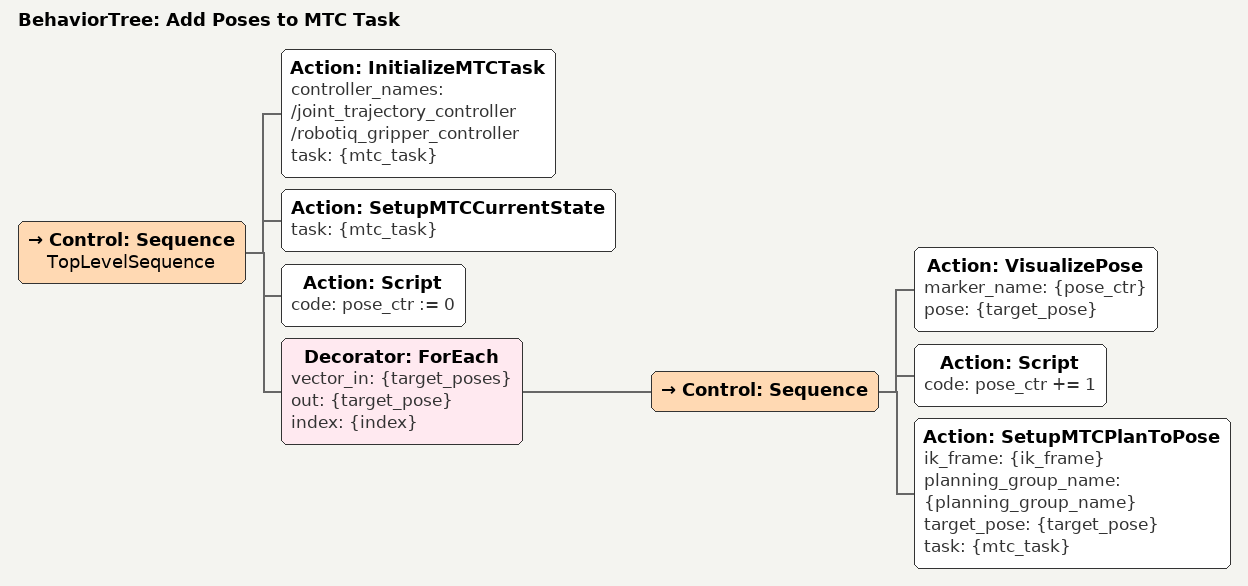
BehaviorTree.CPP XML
<root BTCPP_format="4" main_tree_to_execute="Add Poses to MTC Task">
  <BehaviorTree ID="Add Poses to MTC Task">
    <Control ID="Sequence" name="TopLevelSequence">
      <Action
        ID="InitializeMTCTask"
        controller_names="/joint_trajectory_controller /robotiq_gripper_controller"
        task="{mtc_task}"
      />
      <!-- Start the MTC task from the robot's current pose -->
      <Action ID="SetupMTCCurrentState" task="{mtc_task}" />
      <!-- Use a script with a pose counter so we can give a unique name to each marker (allowing multiple poses to be visualized) -->
      <Action ID="Script" code="pose_ctr := 0" />
      <Decorator
        ID="ForEach"
        vector_in="{target_poses}"
        out="{target_pose}"
        index="{index}"
      >
        <Control ID="Sequence">
          <!-- Visualize and add each pose to the vector -->
          <Action
            ID="VisualizePose"
            marker_name="{pose_ctr}"
            pose="{target_pose}"
          />
          <Action ID="Script" code="pose_ctr += 1" />
          <Action
            ID="SetupMTCPlanToPose"
            ik_frame="{ik_frame}"
            planning_group_name="{planning_group_name}"
            target_pose="{target_pose}"
            task="{mtc_task}"
          />
        </Control>
      </Decorator>
    </Control>
  </BehaviorTree>
</root>
